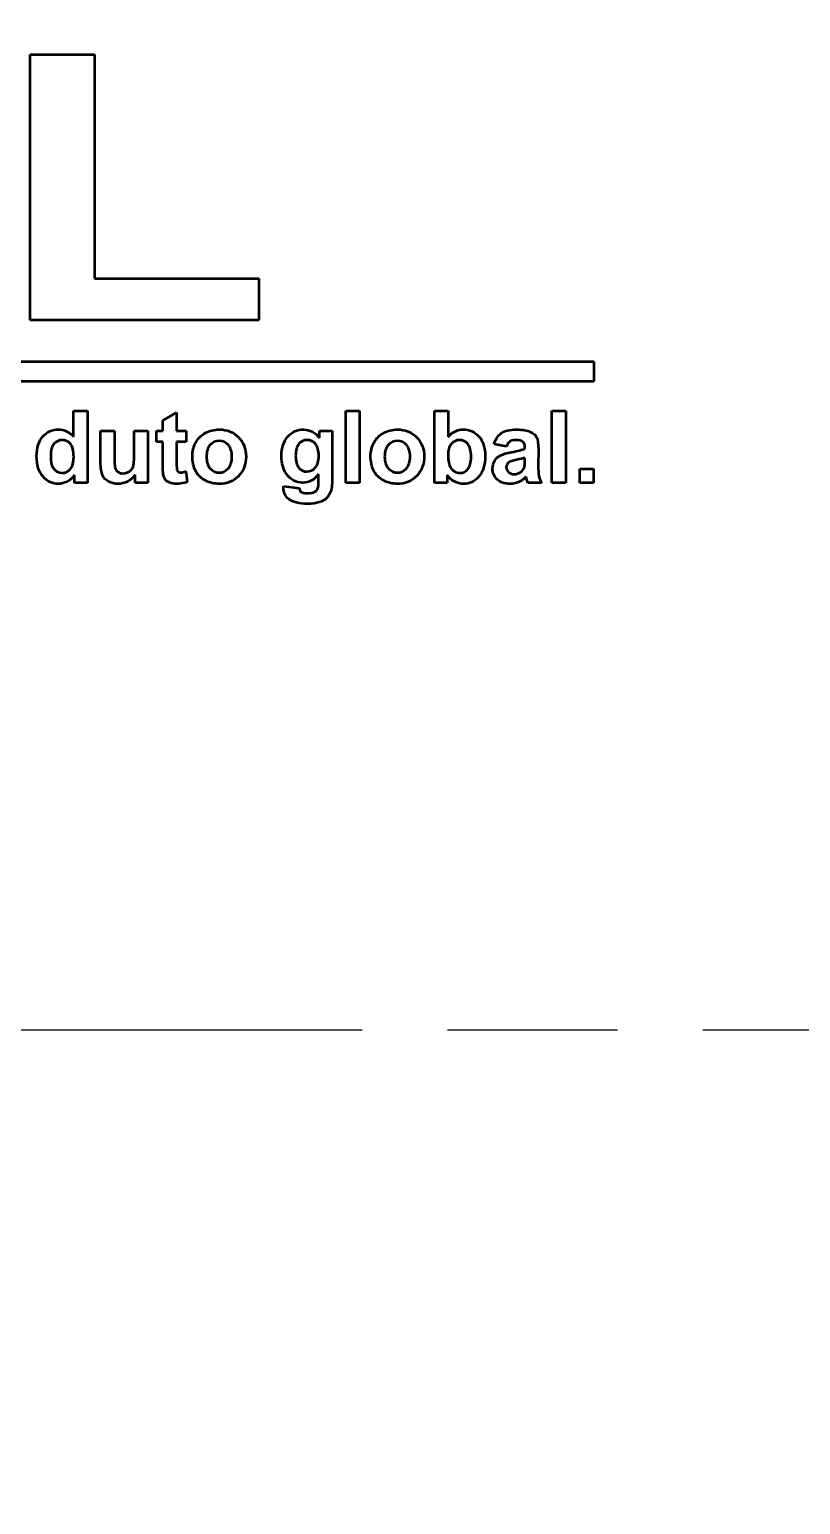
# Model space of a CAD drawing. Extents: x 0 to 822, y 0 to 581.
# Drawn here: x 693.2 to 720.3, y 362.8 to 414.8 of the extents above; entities that cross this region are included whole.
import ezdxf

# ---------------------------------------------------------------- set-up
doc = ezdxf.new("R2010")
doc.units = 0
doc.header["$LTSCALE"] = 2
doc.linetypes.add('AM_ISO08W050', pattern=[18, 12, -1.5, 3, -1.5])
doc.layers.add('AM_0', color=7, linetype='CONTINUOUS', lineweight=50)
doc.layers.add('AM_7', color=4, linetype='AM_ISO08W050', lineweight=25)

msp = doc.modelspace()

# ---------------------------------------------------------------- linework, layer by layer
at = {"layer": 'AM_0'}
for radius in [90.3, 84.175]:
    msp.add_circle((685.884, 379.557), radius, dxfattribs=at)
msp.add_ellipse((685.884, 379.557), major_axis=(68.434, 0), ratio=0.999976, start_param=4.712389, end_param=10.995574, dxfattribs=at)
at = {"layer": 'AM_0', "color": 7, "lineweight": 70}
msp.add_open_spline([(685.884, 449.81), (724.678, 449.81), (756.139, 418.35), (756.139, 379.557), (756.139, 379.557), (756.139, 340.764), (724.678, 309.304), (685.884, 309.304), (685.884, 309.304), (647.091, 309.304), (615.63, 340.764), (615.63, 379.557), (615.63, 379.557), (615.63, 418.35), (647.091, 449.81), (685.884, 449.81)], degree=3, knots=[0, 0, 0, 0, 0.25, 0.25, 0.25, 0.25, 0.5, 0.5, 0.5, 0.5, 0.75, 0.75, 0.75, 0.75, 1, 1, 1, 1], dxfattribs=at)
at = {"layer": 'AM_0', "color": 7}
for points in [[(693.188, 404.582), (693.188, 404.582), (693.188, 413.948), (693.188, 413.948)], [(693.188, 413.948), (693.188, 413.948), (695.461, 413.948), (695.461, 413.948)], [(695.461, 413.948), (695.461, 413.948), (695.461, 406.059), (695.461, 406.059)], [(695.461, 406.059), (695.461, 406.059), (701.245, 406.059), (701.245, 406.059)], [(701.245, 406.059), (701.245, 406.059), (701.245, 404.582), (701.245, 404.582)], [(701.245, 404.582), (701.245, 404.582), (693.188, 404.582), (693.188, 404.582)], [(658.715, 403.128), (658.715, 403.128), (713.054, 403.128), (713.054, 403.128)], [(713.054, 403.128), (713.054, 403.128), (713.054, 402.424), (713.054, 402.424)], [(713.054, 402.424), (713.054, 402.424), (658.715, 402.424), (658.715, 402.424)], [(694.724, 400.475), (694.724, 400.475), (694.724, 401.386), (694.724, 401.386)], [(694.724, 401.386), (694.724, 401.386), (695.208, 401.386), (695.208, 401.386)], [(695.208, 401.386), (695.208, 401.386), (695.208, 398.857), (695.208, 398.857)], [(697.867, 401.053), (697.867, 401.053), (698.353, 401.336), (698.353, 401.336)], [(697.867, 400.689), (697.867, 400.689), (697.867, 401.053), (697.867, 401.053)], [(698.353, 401.336), (698.353, 401.336), (698.353, 400.689), (698.353, 400.689)], [(704.318, 398.857), (704.318, 398.857), (704.318, 401.386), (704.318, 401.386)], [(704.318, 401.386), (704.318, 401.386), (704.803, 401.386), (704.803, 401.386)], [(704.803, 401.386), (704.803, 401.386), (704.803, 398.857), (704.803, 398.857)], [(707.437, 398.857), (707.437, 398.857), (707.437, 401.386), (707.437, 401.386)], [(707.437, 401.386), (707.437, 401.386), (707.922, 401.386), (707.922, 401.386)], [(707.922, 401.386), (707.922, 401.386), (707.922, 400.475), (707.922, 400.475)], [(711.581, 398.857), (711.581, 398.857), (711.581, 401.386), (711.581, 401.386)], [(711.581, 401.386), (711.581, 401.386), (712.065, 401.386), (712.065, 401.386)], [(712.065, 401.386), (712.065, 401.386), (712.065, 398.857), (712.065, 398.857)], [(695.676, 399.53), (695.676, 399.53), (695.676, 400.689), (695.676, 400.689)], [(695.676, 400.689), (695.676, 400.689), (696.16, 400.689), (696.16, 400.689)], [(696.16, 400.689), (696.16, 400.689), (696.16, 399.847), (696.16, 399.847)], [(696.858, 399.916), (696.858, 399.916), (696.858, 400.689), (696.858, 400.689)], [(696.858, 400.689), (696.858, 400.689), (697.342, 400.689), (697.342, 400.689)], [(697.342, 400.689), (697.342, 400.689), (697.342, 398.857), (697.342, 398.857)], [(697.644, 400.302), (697.644, 400.302), (697.644, 400.689), (697.644, 400.689)], [(697.644, 400.689), (697.644, 400.689), (697.867, 400.689), (697.867, 400.689)], [(698.353, 400.689), (698.353, 400.689), (698.684, 400.689), (698.684, 400.689)], [(698.684, 400.689), (698.684, 400.689), (698.684, 400.302), (698.684, 400.302)], [(699.027, 400.266), (699.107, 400.417), (699.219, 400.532), (699.365, 400.611)], [(703.385, 400.432), (703.385, 400.432), (703.385, 400.689), (703.385, 400.689)], [(703.385, 400.689), (703.385, 400.689), (703.838, 400.689), (703.838, 400.689)], [(703.838, 400.689), (703.838, 400.689), (703.838, 399.045), (703.838, 399.045)], [(705.306, 400.266), (705.386, 400.417), (705.498, 400.532), (705.644, 400.611)], [(709.538, 400.209), (709.587, 400.387), (709.672, 400.517), (709.793, 400.603)], [(710.814, 400.653), (710.92, 400.602), (710.995, 400.537), (711.038, 400.458)], [(711.038, 400.458), (711.081, 400.379), (711.102, 400.235), (711.102, 400.024)], [(694.031, 400.222), (693.954, 400.131), (693.915, 399.994), (693.915, 399.813)], [(696.821, 399.421), (696.845, 399.489), (696.858, 399.654), (696.858, 399.916)], [(697.867, 400.302), (697.867, 400.302), (697.644, 400.302), (697.644, 400.302)], [(697.867, 399.504), (697.867, 399.504), (697.867, 400.302), (697.867, 400.302)], [(698.684, 400.302), (698.684, 400.302), (698.353, 400.302), (698.353, 400.302)], [(698.353, 400.302), (698.353, 400.302), (698.353, 399.564), (698.353, 399.564)], [(698.908, 399.799), (698.908, 399.96), (698.948, 400.116), (699.027, 400.266)], [(699.535, 400.19), (699.448, 400.094), (699.405, 399.954), (699.405, 399.773)], [(702.661, 400.224), (702.586, 400.133), (702.548, 399.996), (702.548, 399.811)], [(705.187, 399.799), (705.187, 399.96), (705.227, 400.116), (705.306, 400.266)], [(705.814, 400.19), (705.727, 400.094), (705.684, 399.954), (705.684, 399.773)], [(708.034, 400.224), (707.956, 400.133), (707.918, 399.997), (707.918, 399.813)], [(709.978, 400.13), (709.978, 400.13), (709.538, 400.209), (709.538, 400.209)], [(709.77, 399.82), (709.859, 399.863), (709.988, 399.901), (710.155, 399.933)], [(710.095, 400.308), (710.047, 400.275), (710.008, 400.215), (709.978, 400.13)], [(710.155, 399.933), (710.382, 399.976), (710.539, 400.016), (710.626, 400.052)], [(710.626, 400.1), (710.626, 400.194), (710.603, 400.26), (710.557, 400.3)], [(710.626, 400.052), (710.626, 400.052), (710.626, 400.1), (710.626, 400.1)], [(711.102, 400.024), (711.102, 400.024), (711.097, 399.459), (711.097, 399.459)], [(693.915, 399.813), (693.915, 399.617), (693.942, 399.476), (693.996, 399.388)], [(695.741, 399.124), (695.698, 399.222), (695.676, 399.357), (695.676, 399.53)], [(696.16, 399.847), (696.16, 399.589), (696.169, 399.431), (696.188, 399.373)], [(696.687, 399.253), (696.752, 399.298), (696.797, 399.354), (696.821, 399.421)], [(697.882, 399.163), (697.872, 399.218), (697.867, 399.333), (697.867, 399.504)], [(698.353, 399.564), (698.353, 399.414), (698.356, 399.327), (698.363, 399.303)], [(699.027, 399.263), (698.948, 399.41), (698.908, 399.588), (698.908, 399.799)], [(699.405, 399.773), (699.405, 399.591), (699.448, 399.452), (699.535, 399.356)], [(702.548, 399.811), (702.548, 399.616), (702.586, 399.474), (702.661, 399.384)], [(705.306, 399.263), (705.227, 399.41), (705.187, 399.588), (705.187, 399.799)], [(705.684, 399.773), (705.684, 399.591), (705.727, 399.452), (705.814, 399.356)], [(707.918, 399.813), (707.918, 399.623), (707.948, 399.483), (708.008, 399.392)], [(709.562, 399.634), (709.612, 399.715), (709.681, 399.777), (709.77, 399.82)], [(710.331, 399.662), (710.197, 399.633), (710.109, 399.605), (710.067, 399.578)], [(710.626, 399.737), (710.564, 399.716), (710.466, 399.691), (710.331, 399.662)], [(710.492, 399.243), (710.551, 399.287), (710.589, 399.34), (710.607, 399.404)], [(710.607, 399.404), (710.62, 399.445), (710.626, 399.524), (710.626, 399.64)], [(710.626, 399.64), (710.626, 399.64), (710.626, 399.737), (710.626, 399.737)], [(711.097, 399.459), (711.097, 399.298), (711.105, 399.179), (711.121, 399.102)], [(694.758, 399.126), (694.684, 399.021), (694.595, 398.943), (694.494, 398.892)], [(694.758, 398.857), (694.758, 398.857), (694.758, 399.126), (694.758, 399.126)], [(695.208, 398.857), (695.208, 398.857), (694.758, 398.857), (694.758, 398.857)], [(695.954, 398.896), (695.856, 398.951), (695.785, 399.026), (695.741, 399.124)], [(696.892, 399.131), (696.825, 399.034), (696.737, 398.956), (696.629, 398.9)], [(696.892, 398.857), (696.892, 398.857), (696.892, 399.131), (696.892, 399.131)], [(697.342, 398.857), (697.342, 398.857), (696.892, 398.857), (696.892, 398.857)], [(697.95, 398.973), (697.917, 399.02), (697.895, 399.083), (697.882, 399.163)], [(698.105, 398.859), (698.035, 398.889), (697.983, 398.927), (697.95, 398.973)], [(698.363, 399.303), (698.369, 399.278), (698.383, 399.258), (698.406, 399.241)], [(698.683, 399.264), (698.683, 399.264), (698.724, 398.888), (698.724, 398.888)], [(699.375, 398.929), (699.223, 399.005), (699.107, 399.117), (699.027, 399.263)], [(703.331, 398.664), (703.346, 398.704), (703.354, 398.778), (703.354, 398.886)], [(703.354, 398.886), (703.354, 398.886), (703.354, 399.154), (703.354, 399.154)], [(703.838, 399.045), (703.838, 398.829), (703.821, 398.667), (703.785, 398.56)], [(704.803, 398.857), (704.803, 398.857), (704.318, 398.857), (704.318, 398.857)], [(705.654, 398.929), (705.502, 399.005), (705.386, 399.117), (705.306, 399.263)], [(707.887, 398.857), (707.887, 398.857), (707.437, 398.857), (707.437, 398.857)], [(708.15, 398.894), (708.048, 398.946), (707.961, 399.023), (707.887, 399.126)], [(707.887, 399.126), (707.887, 399.126), (707.887, 398.857), (707.887, 398.857)], [(710.664, 399.057), (710.581, 398.976), (710.493, 398.916), (710.399, 398.876)], [(710.681, 399), (710.674, 399.029), (710.668, 399.048), (710.664, 399.057)], [(710.728, 398.857), (710.716, 398.889), (710.7, 398.937), (710.681, 399)], [(711.208, 398.857), (711.208, 398.857), (710.728, 398.857), (710.728, 398.857)], [(711.121, 399.102), (711.136, 399.026), (711.165, 398.944), (711.208, 398.857)], [(712.065, 398.857), (712.065, 398.857), (711.581, 398.857), (711.581, 398.857)], [(712.562, 398.857), (712.562, 398.857), (712.562, 399.341), (712.562, 399.341)], [(712.562, 399.341), (712.562, 399.341), (713.047, 399.341), (713.047, 399.341)], [(713.047, 398.857), (713.047, 398.857), (712.562, 398.857), (712.562, 398.857)], [(713.047, 399.341), (713.047, 399.341), (713.047, 398.857), (713.047, 398.857)], [(702.116, 398.736), (702.116, 398.736), (702.669, 398.669), (702.669, 398.669)], [(702.669, 398.669), (702.678, 398.604), (702.7, 398.56), (702.733, 398.536)], [(703.235, 398.541), (703.277, 398.567), (703.31, 398.607), (703.331, 398.664)], [(703.635, 398.308), (703.57, 398.248), (703.484, 398.2), (703.377, 398.165)], [(703.785, 398.56), (703.749, 398.453), (703.699, 398.369), (703.635, 398.308)]]:
    msp.add_open_spline(points, degree=3, dxfattribs=at)
for points, knots in [([(693.645, 399.07), (693.495, 399.24), (693.42, 399.476), (693.42, 399.78), (693.42, 399.78), (693.42, 400.09), (693.493, 400.326), (693.639, 400.488)], [0.4166667, 0.4166667, 0.4166667, 0.4166667, 0.5, 0.5, 0.5, 0.5, 0.5833333, 0.5833333, 0.5833333, 0.5833333]), ([(693.639, 400.488), (693.785, 400.649), (693.97, 400.73), (694.193, 400.73), (694.193, 400.73), (694.397, 400.73), (694.574, 400.645), (694.724, 400.475)], [0.5833333, 0.5833333, 0.5833333, 0.5833333, 0.6666667, 0.6666667, 0.6666667, 0.6666667, 0.75, 0.75, 0.75, 0.75]), ([(699.365, 400.611), (699.51, 400.69), (699.673, 400.73), (699.852, 400.73), (699.852, 400.73), (700.129, 400.73), (700.356, 400.64), (700.533, 400.46)], [0.2, 0.2, 0.2, 0.2, 0.3, 0.3, 0.3, 0.3, 0.4, 0.4, 0.4, 0.4]), ([(700.533, 400.46), (700.711, 400.28), (700.799, 400.053), (700.799, 399.778), (700.799, 399.778), (700.799, 399.501), (700.709, 399.271), (700.531, 399.089)], [0.4, 0.4, 0.4, 0.4, 0.5, 0.5, 0.5, 0.5, 0.6, 0.6, 0.6, 0.6]), ([(702.22, 399.169), (702.108, 399.334), (702.051, 399.538), (702.051, 399.783), (702.051, 399.783), (702.051, 400.09), (702.126, 400.325), (702.273, 400.487)], [0.39130435, 0.39130435, 0.39130435, 0.39130435, 0.43478261, 0.43478261, 0.43478261, 0.43478261, 0.47826087, 0.47826087, 0.47826087, 0.47826087]), ([(702.273, 400.487), (702.421, 400.649), (702.605, 400.73), (702.824, 400.73), (702.824, 400.73), (703.051, 400.73), (703.238, 400.631), (703.385, 400.432)], [0.47826087, 0.47826087, 0.47826087, 0.47826087, 0.52173913, 0.52173913, 0.52173913, 0.52173913, 0.56521739, 0.56521739, 0.56521739, 0.56521739]), ([(705.644, 400.611), (705.789, 400.69), (705.952, 400.73), (706.131, 400.73), (706.131, 400.73), (706.408, 400.73), (706.635, 400.64), (706.812, 400.46)], [0.2, 0.2, 0.2, 0.2, 0.3, 0.3, 0.3, 0.3, 0.4, 0.4, 0.4, 0.4]), ([(706.812, 400.46), (706.99, 400.28), (707.078, 400.053), (707.078, 399.778), (707.078, 399.778), (707.078, 399.501), (706.988, 399.271), (706.81, 399.089)], [0.4, 0.4, 0.4, 0.4, 0.5, 0.5, 0.5, 0.5, 0.6, 0.6, 0.6, 0.6]), ([(707.922, 400.475), (708.071, 400.645), (708.248, 400.73), (708.453, 400.73), (708.453, 400.73), (708.676, 400.73), (708.86, 400.649), (709.007, 400.488)], [0.25, 0.25, 0.25, 0.25, 0.3333333, 0.3333333, 0.3333333, 0.3333333, 0.4166667, 0.4166667, 0.4166667, 0.4166667]), ([(709.007, 400.488), (709.153, 400.326), (709.226, 400.094), (709.226, 399.792), (709.226, 399.792), (709.226, 399.479), (709.151, 399.238), (709.002, 399.069)], [0.4166667, 0.4166667, 0.4166667, 0.4166667, 0.5, 0.5, 0.5, 0.5, 0.5833333, 0.5833333, 0.5833333, 0.5833333]), ([(709.793, 400.603), (709.914, 400.687), (710.093, 400.73), (710.331, 400.73), (710.331, 400.73), (710.548, 400.73), (710.709, 400.704), (710.814, 400.653)], [0.08, 0.08, 0.08, 0.08, 0.12, 0.12, 0.12, 0.12, 0.16, 0.16, 0.16, 0.16]), ([(694.612, 400.221), (694.536, 400.313), (694.439, 400.359), (694.32, 400.359), (694.32, 400.359), (694.205, 400.359), (694.109, 400.313), (694.031, 400.222)], [0.625, 0.625, 0.625, 0.625, 0.75, 0.75, 0.75, 0.75, 0.875, 0.875, 0.875, 0.875]), ([(694.608, 399.341), (694.686, 399.436), (694.726, 399.578), (694.726, 399.766), (694.726, 399.766), (694.726, 399.976), (694.687, 400.128), (694.612, 400.221)], [0.375, 0.375, 0.375, 0.375, 0.5, 0.5, 0.5, 0.5, 0.625, 0.625, 0.625, 0.625]), ([(700.172, 400.19), (700.087, 400.287), (699.981, 400.335), (699.854, 400.335), (699.854, 400.335), (699.727, 400.335), (699.621, 400.287), (699.535, 400.19)], [0.625, 0.625, 0.625, 0.625, 0.75, 0.75, 0.75, 0.75, 0.875, 0.875, 0.875, 0.875]), ([(700.172, 399.356), (700.258, 399.452), (700.301, 399.592), (700.301, 399.777), (700.301, 399.777), (700.301, 399.956), (700.258, 400.094), (700.172, 400.19)], [0.375, 0.375, 0.375, 0.375, 0.5, 0.5, 0.5, 0.5, 0.625, 0.625, 0.625, 0.625]), ([(703.245, 400.221), (703.167, 400.313), (703.068, 400.359), (702.949, 400.359), (702.949, 400.359), (702.832, 400.359), (702.737, 400.314), (702.661, 400.224)], [0.625, 0.625, 0.625, 0.625, 0.75, 0.75, 0.75, 0.75, 0.875, 0.875, 0.875, 0.875]), ([(703.24, 399.387), (703.321, 399.48), (703.363, 399.617), (703.363, 399.799), (703.363, 399.799), (703.363, 399.989), (703.323, 400.129), (703.245, 400.221)], [0.375, 0.375, 0.375, 0.375, 0.5, 0.5, 0.5, 0.5, 0.625, 0.625, 0.625, 0.625]), ([(706.451, 400.19), (706.366, 400.287), (706.26, 400.335), (706.133, 400.335), (706.133, 400.335), (706.006, 400.335), (705.9, 400.287), (705.814, 400.19)], [0.625, 0.625, 0.625, 0.625, 0.75, 0.75, 0.75, 0.75, 0.875, 0.875, 0.875, 0.875]), ([(706.451, 399.356), (706.537, 399.452), (706.58, 399.592), (706.58, 399.777), (706.58, 399.777), (706.58, 399.956), (706.537, 400.094), (706.451, 400.19)], [0.375, 0.375, 0.375, 0.375, 0.5, 0.5, 0.5, 0.5, 0.625, 0.625, 0.625, 0.625]), ([(708.615, 400.221), (708.539, 400.313), (708.442, 400.359), (708.323, 400.359), (708.323, 400.359), (708.207, 400.359), (708.111, 400.314), (708.034, 400.224)], [0.625, 0.625, 0.625, 0.625, 0.75, 0.75, 0.75, 0.75, 0.875, 0.875, 0.875, 0.875]), ([(708.616, 399.336), (708.691, 399.427), (708.729, 399.571), (708.729, 399.768), (708.729, 399.768), (708.729, 399.977), (708.691, 400.128), (708.615, 400.221)], [0.375, 0.375, 0.375, 0.375, 0.5, 0.5, 0.5, 0.5, 0.625, 0.625, 0.625, 0.625]), ([(710.557, 400.3), (710.511, 400.339), (710.425, 400.359), (710.297, 400.359), (710.297, 400.359), (710.21, 400.359), (710.143, 400.342), (710.095, 400.308)], [0.88, 0.88, 0.88, 0.88, 0.92, 0.92, 0.92, 0.92, 0.96, 0.96, 0.96, 0.96]), ([(693.996, 399.388), (694.074, 399.262), (694.183, 399.198), (694.323, 399.198), (694.323, 399.198), (694.435, 399.198), (694.53, 399.246), (694.608, 399.341)], [0.125, 0.125, 0.125, 0.125, 0.25, 0.25, 0.25, 0.25, 0.375, 0.375, 0.375, 0.375]), ([(696.188, 399.373), (696.205, 399.316), (696.238, 399.27), (696.285, 399.235), (696.285, 399.235), (696.332, 399.201), (696.392, 399.185), (696.464, 399.185), (696.464, 399.185), (696.547, 399.185), (696.621, 399.207), (696.687, 399.253)], [0.5263158, 0.5263158, 0.5263158, 0.5263158, 0.5789474, 0.5789474, 0.5789474, 0.5789474, 0.6315789, 0.6315789, 0.6315789, 0.6315789, 0.6842105, 0.6842105, 0.6842105, 0.6842105]), ([(699.535, 399.356), (699.621, 399.259), (699.727, 399.211), (699.854, 399.211), (699.854, 399.211), (699.981, 399.211), (700.087, 399.259), (700.172, 399.356)], [0.125, 0.125, 0.125, 0.125, 0.25, 0.25, 0.25, 0.25, 0.375, 0.375, 0.375, 0.375]), ([(702.661, 399.384), (702.737, 399.294), (702.829, 399.248), (702.94, 399.248), (702.94, 399.248), (703.058, 399.248), (703.158, 399.295), (703.24, 399.387)], [0.125, 0.125, 0.125, 0.125, 0.25, 0.25, 0.25, 0.25, 0.375, 0.375, 0.375, 0.375]), ([(705.814, 399.356), (705.9, 399.259), (706.006, 399.211), (706.133, 399.211), (706.133, 399.211), (706.26, 399.211), (706.366, 399.259), (706.451, 399.356)], [0.125, 0.125, 0.125, 0.125, 0.25, 0.25, 0.25, 0.25, 0.375, 0.375, 0.375, 0.375]), ([(708.008, 399.392), (708.092, 399.263), (708.203, 399.198), (708.343, 399.198), (708.343, 399.198), (708.449, 399.198), (708.541, 399.244), (708.616, 399.336)], [0.125, 0.125, 0.125, 0.125, 0.25, 0.25, 0.25, 0.25, 0.375, 0.375, 0.375, 0.375]), ([(709.651, 398.969), (709.542, 399.071), (709.488, 399.201), (709.488, 399.357), (709.488, 399.357), (709.488, 399.46), (709.513, 399.553), (709.562, 399.634)], [0.6, 0.6, 0.6, 0.6, 0.64, 0.64, 0.64, 0.64, 0.68, 0.68, 0.68, 0.68]), ([(710.067, 399.578), (710.004, 399.533), (709.972, 399.476), (709.972, 399.407), (709.972, 399.407), (709.972, 399.339), (709.998, 399.281), (710.048, 399.231)], [0.2222222, 0.2222222, 0.2222222, 0.2222222, 0.3333333, 0.3333333, 0.3333333, 0.3333333, 0.4444444, 0.4444444, 0.4444444, 0.4444444]), ([(694.494, 398.892), (694.392, 398.841), (694.289, 398.816), (694.186, 398.816), (694.186, 398.816), (693.975, 398.816), (693.795, 398.9), (693.645, 399.07)], [0.25, 0.25, 0.25, 0.25, 0.3333333, 0.3333333, 0.3333333, 0.3333333, 0.4166667, 0.4166667, 0.4166667, 0.4166667]), ([(696.629, 398.9), (696.52, 398.844), (696.405, 398.816), (696.285, 398.816), (696.285, 398.816), (696.162, 398.816), (696.051, 398.843), (695.954, 398.896)], [0.1052632, 0.1052632, 0.1052632, 0.1052632, 0.1578947, 0.1578947, 0.1578947, 0.1578947, 0.2105263, 0.2105263, 0.2105263, 0.2105263]), ([(698.724, 398.888), (698.611, 398.84), (698.484, 398.816), (698.341, 398.816), (698.341, 398.816), (698.254, 398.816), (698.175, 398.83), (698.105, 398.859)], [0.38095238, 0.38095238, 0.38095238, 0.38095238, 0.42857143, 0.42857143, 0.42857143, 0.42857143, 0.47619048, 0.47619048, 0.47619048, 0.47619048]), ([(698.406, 399.241), (698.428, 399.225), (698.456, 399.217), (698.487, 399.217), (698.487, 399.217), (698.533, 399.217), (698.597, 399.233), (698.683, 399.264)], [0.23809524, 0.23809524, 0.23809524, 0.23809524, 0.28571429, 0.28571429, 0.28571429, 0.28571429, 0.33333333, 0.33333333, 0.33333333, 0.33333333]), ([(700.531, 399.089), (700.352, 398.906), (700.127, 398.816), (699.856, 398.816), (699.856, 398.816), (699.687, 398.816), (699.528, 398.853), (699.375, 398.929)], [0.6, 0.6, 0.6, 0.6, 0.7, 0.7, 0.7, 0.7, 0.8, 0.8, 0.8, 0.8]), ([(703.354, 399.154), (703.209, 398.956), (703.026, 398.857), (702.805, 398.857), (702.805, 398.857), (702.559, 398.857), (702.364, 398.961), (702.22, 399.169)], [0.30434783, 0.30434783, 0.30434783, 0.30434783, 0.34782609, 0.34782609, 0.34782609, 0.34782609, 0.39130435, 0.39130435, 0.39130435, 0.39130435]), ([(706.81, 399.089), (706.631, 398.906), (706.406, 398.816), (706.135, 398.816), (706.135, 398.816), (705.966, 398.816), (705.807, 398.853), (705.654, 398.929)], [0.6, 0.6, 0.6, 0.6, 0.7, 0.7, 0.7, 0.7, 0.8, 0.8, 0.8, 0.8]), ([(709.002, 399.069), (708.853, 398.9), (708.672, 398.816), (708.46, 398.816), (708.46, 398.816), (708.355, 398.816), (708.252, 398.842), (708.15, 398.894)], [0.5833333, 0.5833333, 0.5833333, 0.5833333, 0.6666667, 0.6666667, 0.6666667, 0.6666667, 0.75, 0.75, 0.75, 0.75]), ([(710.399, 398.876), (710.305, 398.836), (710.204, 398.816), (710.097, 398.816), (710.097, 398.816), (709.908, 398.816), (709.759, 398.867), (709.651, 398.969)], [0.52, 0.52, 0.52, 0.52, 0.56, 0.56, 0.56, 0.56, 0.6, 0.6, 0.6, 0.6]), ([(710.048, 399.231), (710.099, 399.182), (710.163, 399.157), (710.241, 399.157), (710.241, 399.157), (710.329, 399.157), (710.412, 399.186), (710.492, 399.243)], [0.4444444, 0.4444444, 0.4444444, 0.4444444, 0.5555556, 0.5555556, 0.5555556, 0.5555556, 0.6666667, 0.6666667, 0.6666667, 0.6666667]), ([(702.309, 398.273), (702.179, 398.379), (702.114, 398.514), (702.114, 398.677), (702.114, 398.677), (702.114, 398.694), (702.114, 398.713), (702.116, 398.736)], [0.91304348, 0.91304348, 0.91304348, 0.91304348, 0.95652174, 0.95652174, 0.95652174, 0.95652174, 1, 1, 1, 1]), ([(702.733, 398.536), (702.779, 398.501), (702.852, 398.484), (702.95, 398.484), (702.95, 398.484), (703.076, 398.484), (703.171, 398.503), (703.235, 398.541)], [0.08695652, 0.08695652, 0.08695652, 0.08695652, 0.13043478, 0.13043478, 0.13043478, 0.13043478, 0.17391304, 0.17391304, 0.17391304, 0.17391304]), ([(703.377, 398.165), (703.27, 398.131), (703.134, 398.113), (702.969, 398.113), (702.969, 398.113), (702.658, 398.113), (702.438, 398.167), (702.309, 398.273)], [0.82608696, 0.82608696, 0.82608696, 0.82608696, 0.86956522, 0.86956522, 0.86956522, 0.86956522, 0.91304348, 0.91304348, 0.91304348, 0.91304348])]:
    msp.add_open_spline(points, degree=3, knots=knots, dxfattribs=at)
at = {"layer": 'AM_7'}
msp.add_line((776.894, 379.557), (594.875, 379.557), dxfattribs=at)

doc.saveas('drawing.dxf')
